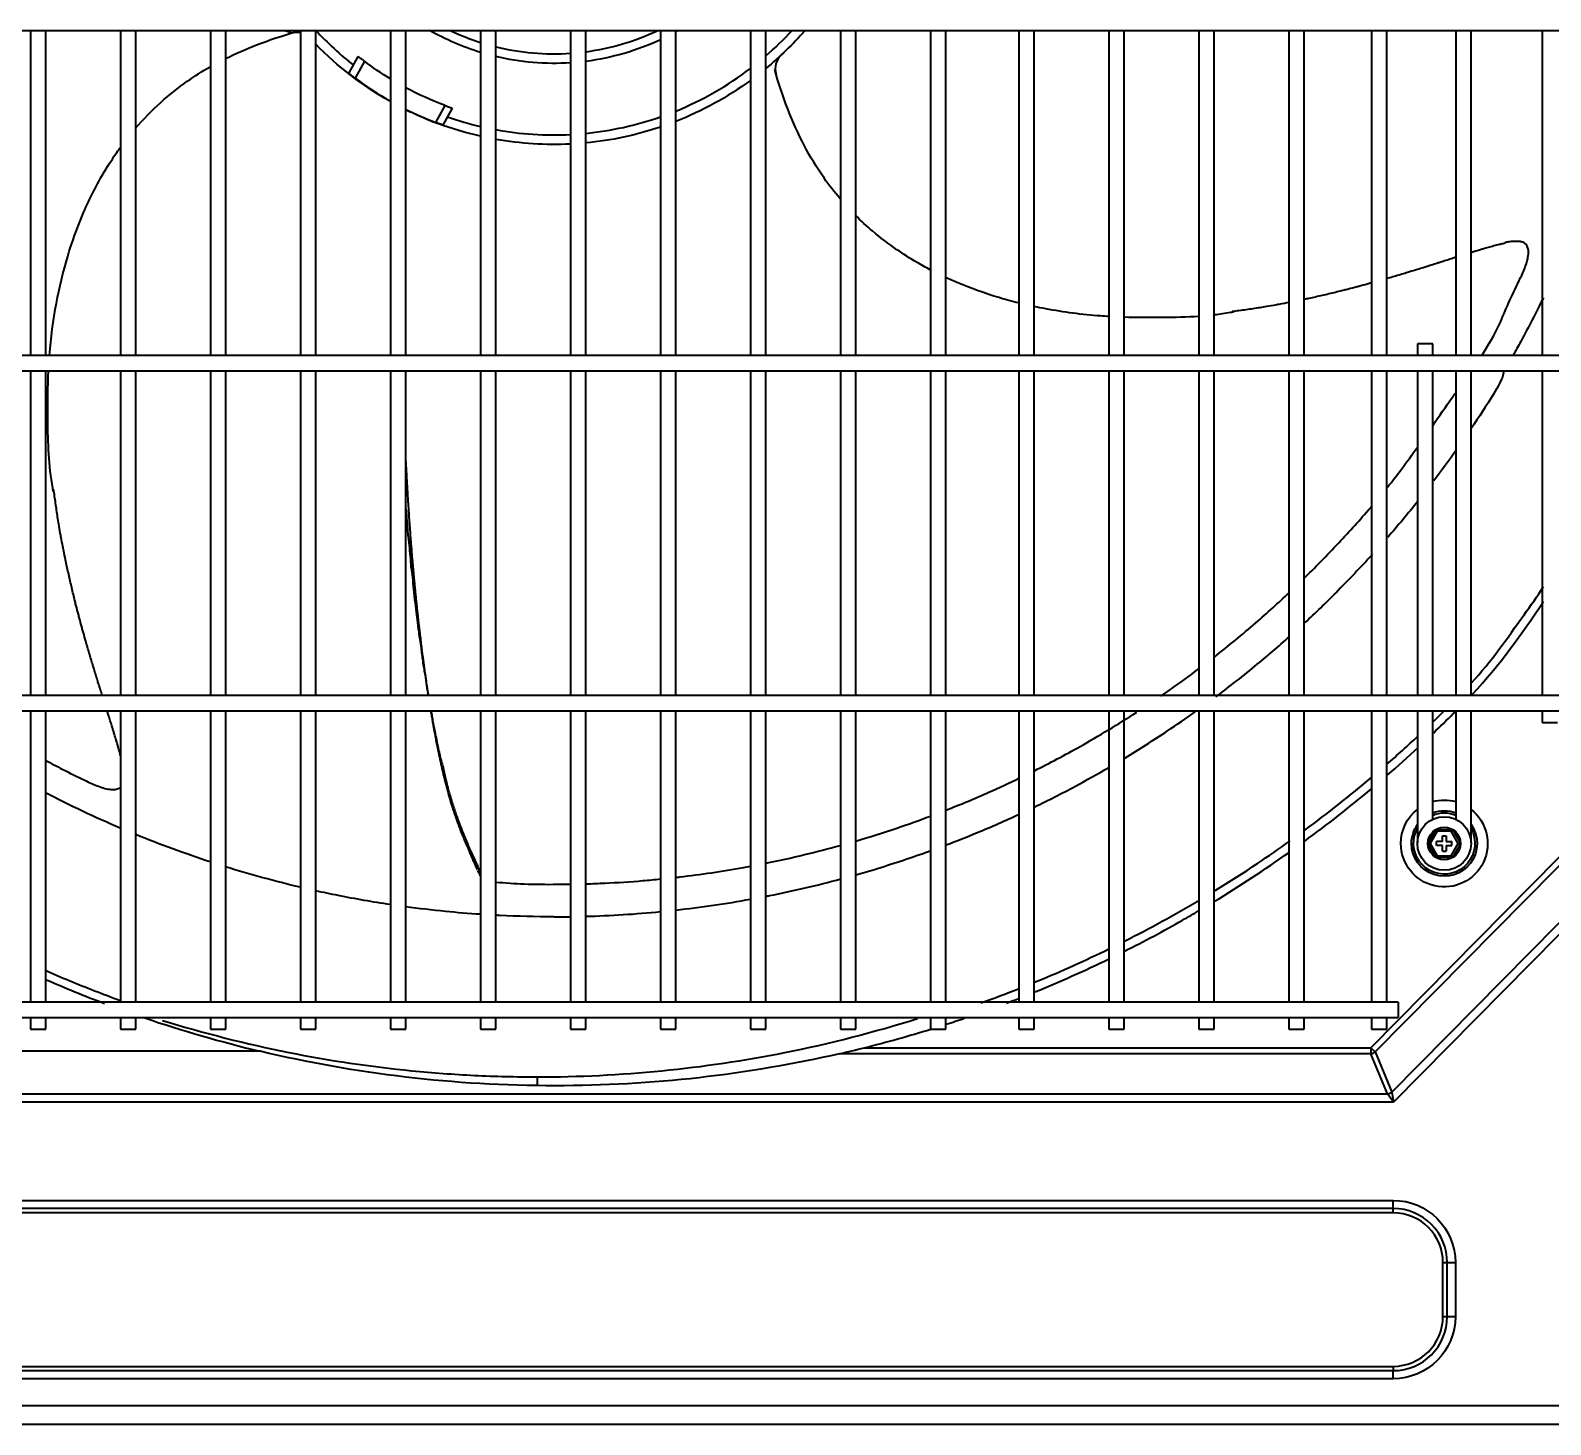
# Model space of a CAD drawing. Extents: x 58467 to 79089, y -33726 to -17391.
# Drawn here: x 72354.29 to 72393.98, y -19329.9 to -19293.52 of the extents above; entities that cross this region are included whole.
import ezdxf

# ---------------------------------------------------------------- set-up
doc = ezdxf.new("R2010")
doc.units = 0
doc.header["$LTSCALE"] = 100
doc.layers.add('+ENTE-ST-DOSEME USTU KONDDRENAJ', color=110, linetype='DOSEMEUSTUKONDENSDRENAJ_LINE', lineweight=40)
doc.linetypes.add('DOSEMEUSTUKONDENSDRENAJ_LINE', pattern='A,300,-40,["CD",Standard,S=15,R=0,X=-35,Y=-7.5],0', length=340)

# ---------------------------------------------------------------- blocks, each defined once
blk = doc.blocks.new('2 KAT SOL')
at = {"color": 3}
for p, q in [((54065.854, -31994.607, -3.539), (54184.216, -31994.607, -3.539)), ((54142.1, -31994.606, -3.539), (54142.1, -32003.085, -3.539)), ((54142.5, -32003.085, -3.539), (54142.5, -31994.606, -3.539)), ((54144.449, -31994.606, -3.539), (54144.449, -32003.085, -3.539)), ((54144.849, -32003.085, -3.539), (54144.849, -31994.606, -3.539)), ((54146.799, -31994.606, -3.539), (54146.799, -32003.085, -3.539)), ((54147.199, -32003.085, -3.539), (54147.199, -31994.606, -3.539)), ((54149.149, -31994.606, -3.539), (54149.149, -32003.085, -3.539)), ((54149.548, -32003.085, -3.539), (54149.548, -31994.606, -3.539)), ((54151.498, -31994.606, -3.539), (54151.498, -32003.085, -3.539)), ((54151.898, -32003.085, -3.539), (54151.898, -31994.606, -3.539)), ((54153.848, -31994.606, -3.539), (54153.848, -32003.085, -3.539)), ((54154.248, -32003.085, -3.539), (54154.248, -31994.606, -3.539)), ((54156.197, -31994.606, -3.539), (54156.197, -32003.085, -3.539)), ((54156.597, -32003.085, -3.539), (54156.597, -31994.606, -3.539)), ((54158.547, -31994.606, -3.539), (54158.547, -32003.085, -3.539)), ((54158.947, -32003.085, -3.539), (54158.947, -31994.606, -3.539)), ((54160.897, -31994.606, -3.539), (54160.897, -32003.085, -3.539)), ((54161.297, -32003.085, -3.539), (54161.297, -31994.606, -3.539)), ((54163.246, -31994.606, -3.539), (54163.246, -32003.085, -3.539)), ((54163.646, -32003.085, -3.539), (54163.646, -31994.606, -3.539)), ((54165.596, -31994.606, -3.539), (54165.596, -32003.085, -3.539)), ((54165.996, -32003.085, -3.539), (54165.996, -31994.606, -3.539)), ((54167.903, -31994.606, -3.539), (54167.903, -32003.085, -3.539)), ((54168.303, -32003.085, -3.539), (54168.303, -31994.606, -3.539)), ((54170.252, -31994.606, -3.539), (54170.252, -32003.085, -3.539)), ((54170.652, -32003.085, -3.539), (54170.652, -31994.606, -3.539)), ((54172.602, -31994.606, -3.539), (54172.602, -32003.085, -3.539)), ((54173.002, -32003.085, -3.539), (54173.002, -31994.606, -3.539)), ((54174.951, -31994.606, -3.539), (54174.951, -32003.085, -3.539)), ((54175.351, -32003.085, -3.539), (54175.351, -31994.606, -3.539)), ((54177.108, -31994.606, -3.539), (54177.108, -32003.085, -3.539)), ((54177.508, -32003.085, -3.539), (54177.508, -31994.606, -3.539)), ((54179.308, -31994.607, -3.539), (54179.308, -32003.085, -3.539)), ((54179.708, -32003.085, -3.539), (54179.708, -31994.607, -3.539)), ((54181.567, -31994.606, -3.539), (54181.567, -32003.085, -3.539)), ((54150.415, -31995.731, -3.539), (54150.659, -31995.286, -3.539)), ((54161.703, -31995.243, -3.539), (54161.684, -31995.261, -3.539)), ((54150.819, -31995.41, -3.539), (54150.576, -31995.854, -3.539)), ((54151.399, -31996.406, -3.539), (54151.398, -31996.405, -3.539)), ((54152.679, -31997.008, -3.539), (54152.923, -31996.565, -3.539)), ((54153.113, -31996.633, -3.539), (54152.869, -31997.077, -3.539)), ((54178.308, -32002.785, -3.539), (54178.308, -32003.085, -3.539)), ((54178.708, -32002.785, -3.539), (54178.308, -32002.785, -3.539)), ((54178.708, -32003.085, -3.539), (54178.708, -32002.785, -3.539)), ((54184.216, -32003.085, -3.539), (54065.854, -32003.085, -3.539)), ((54065.854, -32003.485, -3.539), (54184.216, -32003.485, -3.539)), ((54142.1, -32003.485, -3.539), (54142.1, -32011.963, -3.539)), ((54142.5, -32011.963, -3.539), (54142.5, -32003.485, -3.539)), ((54144.449, -32003.485, -3.539), (54144.449, -32011.963, -3.539)), ((54144.849, -32011.963, -3.539), (54144.849, -32003.485, -3.539)), ((54146.799, -32003.485, -3.539), (54146.799, -32011.963, -3.539)), ((54147.199, -32011.963, -3.539), (54147.199, -32003.485, -3.539)), ((54149.149, -32003.485, -3.539), (54149.149, -32011.963, -3.539)), ((54149.548, -32011.963, -3.539), (54149.548, -32003.485, -3.539)), ((54151.498, -32003.485, -3.539), (54151.498, -32011.963, -3.539)), ((54151.898, -32011.963, -3.539), (54151.898, -32003.485, -3.539)), ((54153.848, -32003.485, -3.539), (54153.848, -32011.963, -3.539)), ((54154.248, -32011.963, -3.539), (54154.248, -32003.485, -3.539)), ((54156.197, -32003.485, -3.539), (54156.197, -32011.963, -3.539)), ((54156.597, -32011.963, -3.539), (54156.597, -32003.485, -3.539)), ((54158.547, -32003.485, -3.539), (54158.547, -32011.963, -3.539)), ((54158.947, -32011.963, -3.539), (54158.947, -32003.485, -3.539)), ((54160.897, -32003.485, -3.539), (54160.897, -32011.963, -3.539)), ((54161.297, -32011.963, -3.539), (54161.297, -32003.485, -3.539)), ((54163.246, -32003.485, -3.539), (54163.246, -32011.963, -3.539)), ((54163.646, -32011.963, -3.539), (54163.646, -32003.485, -3.539)), ((54165.596, -32003.485, -3.539), (54165.596, -32011.963, -3.539)), ((54165.996, -32011.963, -3.539), (54165.996, -32003.485, -3.539)), ((54167.903, -32003.485, -3.539), (54167.903, -32011.963, -3.539)), ((54168.303, -32011.963, -3.539), (54168.303, -32003.485, -3.539)), ((54170.252, -32003.485, -3.539), (54170.252, -32011.963, -3.539)), ((54170.652, -32011.963, -3.539), (54170.652, -32003.485, -3.539)), ((54172.602, -32003.485, -3.539), (54172.602, -32011.963, -3.539)), ((54173.002, -32011.963, -3.539), (54173.002, -32003.485, -3.539)), ((54174.951, -32003.485, -3.539), (54174.951, -32011.963, -3.539)), ((54175.351, -32011.963, -3.539), (54175.351, -32003.485, -3.539)), ((54177.108, -32003.485, -3.539), (54177.108, -32011.963, -3.539)), ((54177.508, -32011.963, -3.539), (54177.508, -32003.485, -3.539)), ((54178.308, -32003.485, -3.539), (54178.308, -32011.964, -3.539)), ((54178.708, -32011.964, -3.539), (54178.708, -32003.485, -3.539)), ((54179.308, -32003.485, -3.539), (54179.308, -32011.963, -3.539)), ((54179.708, -32011.963, -3.539), (54179.708, -32003.485, -3.539)), ((54181.567, -32003.485, -3.539), (54181.567, -32011.964, -3.539)), ((54184.216, -32011.964, -3.539), (54065.854, -32011.964, -3.539)), ((54065.854, -32012.364, -3.539), (54184.216, -32012.364, -3.539)), ((54142.1, -32012.363, -3.539), (54142.1, -32019.962, -3.539)), ((54142.5, -32019.962, -3.539), (54142.5, -32012.363, -3.539)), ((54144.449, -32012.363, -3.539), (54144.449, -32019.962, -3.539)), ((54144.849, -32019.962, -3.539), (54144.849, -32012.363, -3.539)), ((54146.799, -32012.363, -3.539), (54146.799, -32019.962, -3.539)), ((54147.199, -32019.962, -3.539), (54147.199, -32012.363, -3.539)), ((54149.149, -32012.363, -3.539), (54149.149, -32019.962, -3.539)), ((54149.548, -32019.962, -3.539), (54149.548, -32012.363, -3.539)), ((54151.498, -32012.363, -3.539), (54151.498, -32019.962, -3.539)), ((54151.898, -32019.962, -3.539), (54151.898, -32012.363, -3.539)), ((54153.848, -32012.363, -3.539), (54153.848, -32019.962, -3.539)), ((54154.248, -32019.962, -3.539), (54154.248, -32012.363, -3.539)), ((54156.197, -32012.363, -3.539), (54156.197, -32019.962, -3.539)), ((54156.597, -32019.962, -3.539), (54156.597, -32012.363, -3.539)), ((54158.547, -32012.363, -3.539), (54158.547, -32019.962, -3.539)), ((54158.947, -32019.962, -3.539), (54158.947, -32012.363, -3.539)), ((54160.897, -32012.363, -3.539), (54160.897, -32019.962, -3.539)), ((54161.297, -32019.962, -3.539), (54161.297, -32012.363, -3.539)), ((54163.246, -32012.363, -3.539), (54163.246, -32019.962, -3.539)), ((54163.646, -32019.962, -3.539), (54163.646, -32012.363, -3.539)), ((54165.596, -32012.363, -3.539), (54165.596, -32019.962, -3.539)), ((54165.996, -32019.962, -3.539), (54165.996, -32012.363, -3.539)), ((54167.903, -32012.363, -3.539), (54167.903, -32019.962, -3.539)), ((54168.303, -32019.962, -3.539), (54168.303, -32012.363, -3.539)), ((54170.252, -32012.363, -3.539), (54170.252, -32019.962, -3.539)), ((54170.652, -32019.962, -3.539), (54170.652, -32012.363, -3.539)), ((54172.602, -32012.363, -3.539), (54172.602, -32019.962, -3.539)), ((54173.002, -32019.962, -3.539), (54173.002, -32012.363, -3.539)), ((54174.951, -32012.363, -3.539), (54174.951, -32019.962, -3.539)), ((54175.351, -32019.962, -3.539), (54175.351, -32012.363, -3.539)), ((54177.108, -32012.363, -3.539), (54177.108, -32019.962, -3.539)), ((54177.508, -32019.962, -3.539), (54177.508, -32012.363, -3.539)), ((54178.308, -32012.364, -3.539), (54178.308, -32013.498, -3.539)), ((54178.708, -32013.498, -3.539), (54178.708, -32012.364, -3.539)), ((54179.308, -32012.363, -3.539), (54179.308, -32013.498, -3.539)), ((54179.708, -32013.498, -3.539), (54179.708, -32012.363, -3.539)), ((54181.567, -32012.364, -3.539), (54181.567, -32012.664, -3.539)), ((54181.567, -32012.664, -3.539), (54181.967, -32012.664, -3.539)), ((54178.308, -32013.498, -3.539), (54178.308, -32013.781, -3.539)), ((54178.708, -32013.781, -3.539), (54178.708, -32013.498, -3.539)), ((54179.308, -32013.498, -3.539), (54179.308, -32013.781, -3.539)), ((54179.708, -32013.781, -3.539), (54179.708, -32013.498, -3.539)), ((54177.095, -32021.152, -3.539), (54184.247, -32013.909, -3.539)), ((54178.308, -32013.781, -3.539), (54178.308, -32014.147, -3.539)), ((54178.308, -32013.781, -3.539), (54178.308, -32013.781, -3.539)), ((54178.708, -32014.147, -3.539), (54178.708, -32013.781, -3.539)), ((54179.308, -32013.781, -3.539), (54179.308, -32014.147, -3.539)), ((54179.708, -32014.147, -3.539), (54179.708, -32013.781, -3.539)), ((54184.402, -32013.974, -3.539), (54177.205, -32021.262, -3.539)), ((54178.308, -32014.147, -3.539), (54178.308, -32014.147, -3.539)), ((54178.308, -32014.147, -3.539), (54178.308, -32014.429, -3.539)), ((54178.708, -32014.429, -3.539), (54178.708, -32014.147, -3.539)), ((54179.308, -32014.147, -3.539), (54179.308, -32014.429, -3.539)), ((54179.708, -32014.429, -3.539), (54179.708, -32014.147, -3.539)), ((54177.639, -32022.309, -3.539), (54185.45, -32014.408, -3.539)), ((54185.662, -32014.495, -3.539), (54177.681, -32022.567, -3.539)), ((54178.308, -32014.429, -3.539), (54178.308, -32015.806, -3.539)), ((54178.708, -32015.19, -3.539), (54178.708, -32014.429, -3.539)), ((54179.308, -32014.429, -3.539), (54179.308, -32015.19, -3.539)), ((54179.708, -32015.806, -3.539), (54179.708, -32014.429, -3.539)), ((54178.583, -32015.822, -3.539), (54178.795, -32015.454, -3.539)), ((54178.824, -32015.504, -3.539), (54178.641, -32015.822, -3.539)), ((54178.795, -32015.454, -3.539), (54179.22, -32015.454, -3.539)), ((54178.795, -32015.454, -3.539), (54178.824, -32015.504, -3.539)), ((54179.191, -32015.504, -3.539), (54178.824, -32015.504, -3.539)), ((54179.191, -32015.504, -3.539), (54179.22, -32015.454, -3.539)), ((54179.375, -32015.822, -3.539), (54179.191, -32015.504, -3.539)), ((54179.22, -32015.454, -3.539), (54179.433, -32015.822, -3.539)), ((54178.795, -32016.19, -3.539), (54178.583, -32015.822, -3.539)), ((54178.583, -32015.822, -3.539), (54178.641, -32015.822, -3.539)), ((54178.641, -32015.822, -3.539), (54178.824, -32016.14, -3.539)), ((54178.958, -32015.772, -3.539), (54178.808, -32015.772, -3.539)), ((54178.808, -32015.872, -3.539), (54178.808, -32015.772, -3.539)), ((54178.958, -32015.872, -3.539), (54178.808, -32015.872, -3.539)), ((54178.958, -32015.622, -3.539), (54179.058, -32015.622, -3.539)), ((54178.958, -32015.772, -3.539), (54178.958, -32015.622, -3.539)), ((54178.958, -32016.022, -3.539), (54178.958, -32015.872, -3.539)), ((54179.058, -32015.622, -3.539), (54179.058, -32015.772, -3.539)), ((54179.058, -32015.772, -3.539), (54179.208, -32015.772, -3.539)), ((54179.058, -32015.872, -3.539), (54179.058, -32016.022, -3.539)), ((54179.058, -32015.872, -3.539), (54179.208, -32015.872, -3.539)), ((54179.191, -32016.14, -3.539), (54179.375, -32015.822, -3.539)), ((54179.208, -32015.872, -3.539), (54179.208, -32015.772, -3.539)), ((54179.433, -32015.822, -3.539), (54179.22, -32016.19, -3.539)), ((54179.375, -32015.822, -3.539), (54179.433, -32015.822, -3.539)), ((54178.795, -32016.19, -3.539), (54178.824, -32016.14, -3.539)), ((54179.22, -32016.19, -3.539), (54178.795, -32016.19, -3.539)), ((54178.824, -32016.14, -3.539), (54179.191, -32016.14, -3.539)), ((54178.958, -32016.022, -3.539), (54179.058, -32016.022, -3.539)), ((54179.191, -32016.14, -3.539), (54179.22, -32016.19, -3.539)), ((54177.808, -32019.963, -3.539), (54072.353, -32019.963, -3.539)), ((54177.808, -32019.963, -3.539), (54177.808, -32020.163, -3.539)), ((54177.808, -32020.163, -3.539), (54177.808, -32020.363, -3.539)), ((54072.353, -32020.363, -3.539), (54177.808, -32020.363, -3.539)), ((54142.1, -32020.362, -3.539), (54142.1, -32020.663, -3.539)), ((54142.1, -32020.663, -3.539), (54142.5, -32020.663, -3.539)), ((54142.5, -32020.663, -3.539), (54142.5, -32020.362, -3.539)), ((54144.449, -32020.362, -3.539), (54144.449, -32020.663, -3.539)), ((54144.449, -32020.663, -3.539), (54144.849, -32020.663, -3.539)), ((54144.849, -32020.663, -3.539), (54144.849, -32020.362, -3.539)), ((54146.799, -32020.362, -3.539), (54146.799, -32020.663, -3.539)), ((54146.799, -32020.663, -3.539), (54147.199, -32020.663, -3.539)), ((54147.199, -32020.663, -3.539), (54147.199, -32020.362, -3.539)), ((54149.149, -32020.362, -3.539), (54149.149, -32020.663, -3.539)), ((54149.149, -32020.663, -3.539), (54149.548, -32020.663, -3.539)), ((54149.548, -32020.663, -3.539), (54149.548, -32020.362, -3.539)), ((54151.498, -32020.362, -3.539), (54151.498, -32020.663, -3.539)), ((54151.498, -32020.663, -3.539), (54151.898, -32020.663, -3.539)), ((54151.898, -32020.663, -3.539), (54151.898, -32020.362, -3.539)), ((54153.848, -32020.362, -3.539), (54153.848, -32020.663, -3.539)), ((54153.848, -32020.663, -3.539), (54154.248, -32020.663, -3.539)), ((54154.248, -32020.663, -3.539), (54154.248, -32020.362, -3.539)), ((54156.197, -32020.362, -3.539), (54156.197, -32020.663, -3.539)), ((54156.197, -32020.663, -3.539), (54156.597, -32020.663, -3.539)), ((54156.597, -32020.663, -3.539), (54156.597, -32020.362, -3.539)), ((54158.547, -32020.362, -3.539), (54158.547, -32020.663, -3.539)), ((54158.547, -32020.663, -3.539), (54158.947, -32020.663, -3.539)), ((54158.947, -32020.663, -3.539), (54158.947, -32020.362, -3.539)), ((54160.897, -32020.362, -3.539), (54160.897, -32020.663, -3.539)), ((54160.897, -32020.663, -3.539), (54161.297, -32020.663, -3.539)), ((54161.297, -32020.663, -3.539), (54161.297, -32020.362, -3.539)), ((54163.246, -32020.362, -3.539), (54163.246, -32020.663, -3.539)), ((54163.246, -32020.663, -3.539), (54163.646, -32020.663, -3.539)), ((54163.646, -32020.663, -3.539), (54163.646, -32020.362, -3.539)), ((54165.596, -32020.362, -3.539), (54165.596, -32020.663, -3.539)), ((54165.596, -32020.663, -3.539), (54165.996, -32020.663, -3.539)), ((54165.996, -32020.663, -3.539), (54165.996, -32020.362, -3.539)), ((54167.903, -32020.362, -3.539), (54167.903, -32020.663, -3.539)), ((54167.903, -32020.663, -3.539), (54168.303, -32020.663, -3.539)), ((54168.303, -32020.663, -3.539), (54168.303, -32020.362, -3.539)), ((54170.252, -32020.362, -3.539), (54170.252, -32020.663, -3.539)), ((54170.252, -32020.663, -3.539), (54170.652, -32020.663, -3.539)), ((54170.652, -32020.663, -3.539), (54170.652, -32020.362, -3.539)), ((54172.602, -32020.362, -3.539), (54172.602, -32020.663, -3.539)), ((54172.602, -32020.663, -3.539), (54173.002, -32020.663, -3.539)), ((54173.002, -32020.663, -3.539), (54173.002, -32020.362, -3.539)), ((54174.951, -32020.362, -3.539), (54174.951, -32020.663, -3.539)), ((54174.951, -32020.663, -3.539), (54175.351, -32020.663, -3.539)), ((54175.351, -32020.663, -3.539), (54175.351, -32020.362, -3.539)), ((54177.108, -32020.362, -3.539), (54177.108, -32020.663, -3.539)), ((54177.108, -32020.663, -3.539), (54177.508, -32020.663, -3.539)), ((54177.508, -32020.663, -3.539), (54177.508, -32020.362, -3.539)), ((54148.101, -32021.243, -3.539), (54137.279, -32021.243, -3.539)), ((54177.095, -32021.307, -3.539), (54163.218, -32021.307, -3.539)), ((54163.867, -32021.152, -3.539), (54177.095, -32021.152, -3.539)), ((54177.095, -32021.152, -3.539), (54177.095, -32021.307, -3.539)), ((54177.095, -32021.152, -3.539), (54177.205, -32021.262, -3.539)), ((54177.529, -32022.355, -3.539), (54177.095, -32021.307, -3.539)), ((54177.205, -32021.262, -3.539), (54177.639, -32022.309, -3.539)), ((54177.681, -32022.567, -3.539), (54072.523, -32022.567, -3.539)), ((54072.675, -32022.355, -3.539), (54177.529, -32022.355, -3.539)), ((54177.681, -32022.567, -3.539), (54177.529, -32022.355, -3.539)), ((54177.639, -32022.309, -3.539), (54177.681, -32022.567, -3.539)), ((54072.529, -32025.134, -3.539), (54177.674, -32025.134, -3.539)), ((54177.674, -32025.346, -3.539), (54072.529, -32025.346, -3.539)), ((54177.674, -32025.458, -3.539), (54072.529, -32025.458, -3.539)), ((54177.674, -32025.346, -3.539), (54177.674, -32025.134, -3.539)), ((54177.674, -32025.458, -3.539), (54177.674, -32025.346, -3.539)), ((54178.974, -32028.164, -3.539), (54178.974, -32026.758, -3.539)), ((54178.974, -32026.758, -3.539), (54179.086, -32026.758, -3.539)), ((54179.086, -32028.164, -3.539), (54179.086, -32026.758, -3.539)), ((54179.086, -32026.758, -3.539), (54179.298, -32026.758, -3.539)), ((54179.298, -32026.758, -3.539), (54179.298, -32028.164, -3.539)), ((54178.974, -32028.164, -3.539), (54179.086, -32028.164, -3.539)), ((54179.086, -32028.164, -3.539), (54179.298, -32028.164, -3.539)), ((54072.529, -32029.464, -3.539), (54177.674, -32029.464, -3.539)), ((54072.529, -32029.576, -3.539), (54177.674, -32029.576, -3.539)), ((54177.674, -32029.788, -3.539), (54072.529, -32029.788, -3.539)), ((54177.674, -32029.464, -3.539), (54177.674, -32029.576, -3.539)), ((54177.674, -32029.788, -3.539), (54177.674, -32029.576, -3.539)), ((54067.079, -32030.483, -3.539), (54183.081, -32030.483, -3.539)), ((54183.081, -32030.983, -3.539), (54067.079, -32030.983, -3.539))]:
    blk.add_line(p, q, dxfattribs=at)
for radius in [0.7, 0.425, 0.425]:
    blk.add_circle((54179.008, -32015.822, -3.539), radius, dxfattribs=at)
at = {"color": 3, "extrusion": (-5.25028e-06, 5.62471e-06, 1)}
blk.add_arc((54149.044, -31995.161, -4.002), 0.5, 77.9694, 106.4725, dxfattribs=at)
at = {"color": 3}
for centre, radius, start, end in [((54155.768, -31988.884, -3.539), 8.449, 222.6368, 231.7132), ((54155.768, -31988.884, -3.539), 6.332, 244.6538, 252.3488), ((54155.768, -31988.884, -3.539), 6.332, 277.5263, 295.3407), ((54155.768, -31988.884, -3.539), 8.449, 310.8737, 317.3624), ((54155.768, -31988.884, -3.539), 6.332, 256.1063, 273.8869), ((54155.768, -31988.884, -3.539), 8.449, 292.1036, 307.3772), ((54155.768, -31988.884, -3.539), 8.691, 233.3149, 240.576), ((54155.768, -31988.884, -3.539), 8.691, 243.5604, 249.1851), ((54155.768, -31988.884, -3.539), 8.449, 250.7868, 256.8654), ((54155.768, -31988.884, -3.539), 8.449, 275.6354, 289.2045), ((54155.768, -31988.884, -3.539), 8.449, 259.636, 272.9158), ((54177.674, -32026.758, -3.539), 1.412, 0, 90), ((54177.674, -32026.758, -3.539), 1.3, 0, 90), ((54177.674, -32028.164, -3.539), 1.412, 270, 0), ((54177.674, -32028.164, -3.539), 1.3, 270, 0)]:
    blk.add_arc(centre, radius, start, end, dxfattribs=at)
at = {"color": 3, "extrusion": (0, 0, -1)}
for centre, radius, start, end in [((-54155.768, -31988.884, 3.539), 6.582, 286.9538, 299.5988), ((-54155.768, -31988.884, 3.539), 6.582, 245.0137, 262.7494), ((-54155.768, -31988.884, 3.539), 6.582, 240.3844, 241.11), ((-54155.768, -31988.884, 3.539), 8.699, 221.1398, 230.5364), ((-54155.768, -31988.884, 3.539), 8.699, 299.3961, 315.6416), ((-54155.768, -31988.884, 3.539), 6.582, 266.2481, 283.3425), ((-54155.768, -31988.884, 3.539), 8.191, 301.4183, 307.1733), ((-54155.768, -31988.884, 3.539), 8.191, 290.3267, 298.1938), ((-54155.768, -31988.884, 3.539), 8.699, 233.8703, 248.5638), ((-54155.768, -31988.884, 3.539), 8.699, 282.7514, 290.4357), ((-54155.768, -31988.884, 3.539), 8.699, 251.3663, 264.5273), ((-54155.768, -31988.884, 3.539), 8.699, 267.1681, 280.0628), ((-54179.008, -32015.822, 3.539), 1.133, 74.6607, 105.3451), ((-54179.008, -32015.822, 3.539), 1.133, 0, 51.8625), ((-54179.008, -32015.822, 3.539), 1.133, 128.1431, 0), ((-54179.008, -32015.822, 3.539), 0.856, 69.5138, 110.4919), ((-54179.008, -32015.822, 3.539), 0.8, 67.9949, 112.0107), ((-54179.008, -32015.822, 3.539), 0.856, 0, 35.2181), ((-54179.008, -32015.822, 3.539), 0.856, 144.7874, 0), ((-54179.008, -32015.822, 3.539), 0.8, 0, 28.9856), ((-54179.008, -32015.822, 3.539), 0.8, 151.0199, 0), ((-54177.674, -32026.758, 3.539), 1.624, 90, 180), ((-54177.674, -32028.164, 3.539), 1.624, 180, 270)]:
    blk.add_arc(centre, radius, start, end, dxfattribs=at)
at = {"color": 3, "extrusion": (-6.04419e-06, -5.64183e-06, 1)}
blk.add_arc((54162.045, -31995.607, -3.684), 0.5, 133.0877, 196.4734, dxfattribs=at)
at = {"color": 3}
for centre in [(54177.095, -32021.152, -3.539), (54177.529, -32022.199, -3.539)]:
    blk.add_ellipse(centre, major_axis=(0.203, 0.084), ratio=0.678598, start_param=4.438375, end_param=4.986403, dxfattribs=at)
for points, knots in [([(54147.195, -31995.34, -3.539), (54147.456, -31995.209, -3.539), (54148.055, -31994.949, -3.539), (54148.675, -31994.742, -3.539), (54149.025, -31994.645, -3.539)], [0, 0, 0, 0, 0.448668, 1, 1, 1, 1]), ([(54148.909, -31994.675, -3.539), (54148.908, -31994.673, -3.539), (54148.905, -31994.67, -3.539), (54148.885, -31994.662, -3.539), (54148.868, -31994.657, -3.539), (54148.818, -31994.643, -3.539), (54148.783, -31994.63, -3.539), (54148.752, -31994.608, -3.539), (54148.751, -31994.608, -3.539), (54148.751, -31994.607, -3.539)], [0, 0, 0, 0, 0.194513, 0.194513, 0.457401, 0.457401, 0.983178, 0.983178, 1, 1, 1, 1]), ([(54150.659, -31995.286, -3.539), (54150.659, -31995.286, -3.539), (54150.662, -31995.288, -3.539), (54150.673, -31995.298, -3.539), (54150.682, -31995.304, -3.539), (54150.704, -31995.322, -3.539), (54150.717, -31995.332, -3.539), (54150.747, -31995.355, -3.539), (54150.764, -31995.369, -3.539), (54150.794, -31995.391, -3.539), (54150.806, -31995.401, -3.539), (54150.819, -31995.41, -3.539)], [0, 0, 0, 0, 0.211356, 0.211356, 0.422617, 0.422617, 0.635365, 0.635365, 0.851032, 0.851032, 1, 1, 1, 1]), ([(54144.846, -31997.158, -3.539), (54145.05, -31996.921, -3.539), (54145.474, -31996.486, -3.539), (54146.136, -31995.958, -3.539), (54146.586, -31995.672, -3.539), (54146.792, -31995.555, -3.539)], [0, 0, 0, 0, 0.373378, 0.722391, 1, 1, 1, 1]), ([(54163.24, -31999.001, -3.539), (54163.091, -31998.827, -3.539), (54162.749, -31998.386, -3.539), (54162.276, -31997.608, -3.539), (54161.852, -31996.653, -3.539), (54161.626, -31995.977, -3.539), (54161.529, -31995.626, -3.539)], [0, 0, 0, 0, 0.182173, 0.442327, 0.718068, 1, 1, 1, 1]), ([(54150.576, -31995.854, -3.539), (54150.557, -31995.84, -3.539), (54150.539, -31995.826, -3.539), (54150.505, -31995.8, -3.539), (54150.488, -31995.788, -3.539), (54150.46, -31995.766, -3.539), (54150.448, -31995.756, -3.539), (54150.429, -31995.742, -3.539), (54150.422, -31995.736, -3.539), (54150.416, -31995.732, -3.539), (54150.415, -31995.731, -3.539), (54150.415, -31995.731, -3.539)], [0, 0, 0, 0, 0.217793, 0.217793, 0.435623, 0.435623, 0.652794, 0.652794, 0.867695, 0.867695, 1, 1, 1, 1]), ([(54151.882, -31996.665, -3.539), (54151.903, -31996.674, -3.539), (54151.923, -31996.684, -3.539), (54152.039, -31996.738, -3.539), (54152.137, -31996.782, -3.539), (54152.32, -31996.863, -3.539), (54152.407, -31996.901, -3.539), (54152.572, -31996.972, -3.539), (54152.652, -31997.006, -3.539), (54152.731, -31997.035, -3.539)], [0, 0, 0, 0, 0.07319, 0.07319, 0.416738, 0.416738, 0.719921, 0.719921, 1, 1, 1, 1]), ([(54152.923, -31996.565, -3.539), (54152.944, -31996.572, -3.539), (54152.966, -31996.58, -3.539), (54153.006, -31996.595, -3.539), (54153.026, -31996.602, -3.539), (54153.059, -31996.614, -3.539), (54153.074, -31996.619, -3.539), (54153.097, -31996.627, -3.539), (54153.105, -31996.63, -3.539), (54153.112, -31996.632, -3.539), (54153.113, -31996.633, -3.539), (54153.113, -31996.633, -3.539)], [0, 0, 0, 0, 0.21816, 0.21816, 0.436362, 0.436362, 0.653817, 0.653817, 0.868707, 0.868707, 1, 1, 1, 1]), ([(54152.869, -31997.077, -3.539), (54152.869, -31997.077, -3.539), (54152.866, -31997.076, -3.539), (54152.852, -31997.071, -3.539), (54152.841, -31997.067, -3.539), (54152.815, -31997.058, -3.539), (54152.799, -31997.052, -3.539), (54152.764, -31997.039, -3.539), (54152.744, -31997.032, -3.539), (54152.709, -31997.019, -3.539), (54152.694, -31997.013, -3.539), (54152.679, -31997.008, -3.539)], [0, 0, 0, 0, 0.211758, 0.211758, 0.423432, 0.423432, 0.636431, 0.636431, 0.852021, 0.852021, 1, 1, 1, 1]), ([(54142.599, -32003.085, -3.539), (54142.635, -32002.629, -3.539), (54142.75, -32001.762, -3.539), (54143.041, -32000.535, -3.539), (54143.443, -31999.403, -3.539), (54143.884, -31998.515, -3.539), (54144.245, -31997.946, -3.539), (54144.403, -31997.723, -3.539), (54144.443, -31997.668, -3.539)], [0, 0, 0, 0, 0.239591, 0.456522, 0.654829, 0.860679, 0.964908, 1, 1, 1, 1]), ([(54165.589, -32000.852, -3.539), (54165.469, -32000.789, -3.539), (54165.174, -32000.625, -3.539), (54164.666, -32000.302, -3.539), (54164.129, -31999.894, -3.539), (54163.782, -31999.575, -3.539), (54163.636, -31999.429, -3.539)], [0, 0, 0, 0, 0.167806, 0.420315, 0.746772, 1, 1, 1, 1]), ([(54181.047, -32000.131, -3.539), (54181.032, -32000.127, -3.539), (54181.007, -32000.121, -3.539), (54180.977, -32000.116, -3.539), (54180.931, -32000.111, -3.539), (54180.895, -32000.11, -3.539), (54180.851, -32000.11, -3.539), (54180.799, -32000.113, -3.539), (54180.754, -32000.118, -3.539), (54180.694, -32000.125, -3.539), (54180.642, -32000.133, -3.539), (54180.579, -32000.145, -3.539), (54180.609, -32000.156, -3.539), (54180.533, -32000.173, -3.539), (54180.454, -32000.191, -3.539), (54180.373, -32000.212, -3.539), (54180.3, -32000.231, -3.539), (54180.226, -32000.251, -3.539), (54180.138, -32000.275, -3.539), (54180.047, -32000.301, -3.539), (54179.941, -32000.333, -3.539), (54179.846, -32000.361, -3.539), (54179.763, -32000.387, -3.539), (54179.722, -32000.399, -3.539), (54179.708, -32000.403, -3.539)], [0, 0, 0, 0, 0.062879, 0.105521, 0.148163, 0.190805, 0.233447, 0.276089, 0.318731, 0.361373, 0.404015, 0.446657, 0.489299, 0.531941, 0.595904, 0.638546, 0.681188, 0.72383, 0.766472, 0.830435, 0.873077, 0.93704, 0.979682, 1, 1, 1, 1]), ([(54179.988, -32003.09, -3.539), (54180.159, -32002.824, -3.539), (54180.425, -32002.371, -3.539), (54180.68, -32001.714, -3.539), (54180.922, -32001.232, -3.539), (54181.112, -32000.819, -3.539), (54181.201, -32000.549, -3.539), (54181.21, -32000.346, -3.539), (54181.186, -32000.255, -3.539), (54181.15, -32000.197, -3.539), (54181.105, -32000.154, -3.539), (54181.065, -32000.135, -3.539), (54181.034, -32000.128, -3.539)], [0, 0, 0, 0, 0.285729, 0.472156, 0.665521, 0.767672, 0.867545, 0.908718, 0.944194, 0.959349, 0.972834, 1, 1, 1, 1]), ([(54179.309, -32000.529, -3.539), (54179.28, -32000.538, -3.539), (54179.205, -32000.562, -3.539), (54179.083, -32000.6, -3.539), (54178.957, -32000.64, -3.539), (54178.834, -32000.68, -3.539), (54178.706, -32000.72, -3.539), (54178.576, -32000.761, -3.539), (54178.444, -32000.802, -3.539), (54178.309, -32000.844, -3.539), (54178.173, -32000.886, -3.539), (54178.035, -32000.928, -3.539), (54177.897, -32000.969, -3.539), (54177.74, -32001.016, -3.539), (54177.611, -32001.054, -3.539), (54177.534, -32001.076, -3.539), (54177.509, -32001.083, -3.539)], [0, 0, 0, 0, 0.053389, 0.135929, 0.218468, 0.273495, 0.356035, 0.438575, 0.493601, 0.576141, 0.658681, 0.713708, 0.796247, 0.878787, 0.961327, 1, 1, 1, 1]), ([(54167.899, -32001.718, -3.539), (54167.729, -32001.676, -3.539), (54167.19, -32001.53, -3.539), (54166.553, -32001.303, -3.539), (54166.095, -32001.1, -3.539), (54165.99, -32001.051, -3.539)], [0, 0, 0, 0, 0.261577, 0.828831, 1, 1, 1, 1]), ([(54177.109, -32001.196, -3.539), (54177.107, -32001.197, -3.539), (54177.07, -32001.207, -3.539), (54176.961, -32001.237, -3.539), (54176.816, -32001.276, -3.539), (54176.633, -32001.324, -3.539), (54176.486, -32001.362, -3.539), (54176.317, -32001.405, -3.539), (54176.166, -32001.442, -3.539), (54175.993, -32001.483, -3.539), (54175.82, -32001.524, -3.539), (54175.647, -32001.563, -3.539), (54175.492, -32001.597, -3.539), (54175.395, -32001.617, -3.539), (54175.356, -32001.626, -3.539)], [0, 0, 0, 0, 0.002684, 0.066908, 0.195355, 0.259579, 0.388026, 0.45225, 0.548585, 0.64492, 0.741256, 0.837591, 0.933927, 1, 1, 1, 1]), ([(54181.595, -32001.583, -3.539), (54181.407, -32001.966, -3.539), (54181.144, -32002.474, -3.539), (54180.866, -32002.973, -3.539), (54180.795, -32003.098, -3.539)], [0, 0, 0, 0, 0.747188, 1, 1, 1, 1]), ([(54170.252, -32002.072, -3.539), (54170.179, -32002.068, -3.539), (54169.629, -32002.032, -3.539), (54168.976, -32001.947, -3.539), (54168.402, -32001.832, -3.539), (54168.3, -32001.811, -3.539)], [0, 0, 0, 0, 0.111828, 0.842309, 1, 1, 1, 1]), ([(54173.519, -32001.951, -3.539), (54173.49, -32001.957, -3.539), (54173.32, -32001.989, -3.539), (54173.149, -32002.015, -3.539), (54173.007, -32002.031, -3.539)], [0, 0, 0, 0, 0.174109, 1, 1, 1, 1]), ([(54174.955, -32001.707, -3.539), (54174.954, -32001.707, -3.539), (54174.877, -32001.722, -3.539), (54174.76, -32001.744, -3.539), (54174.566, -32001.779, -3.539), (54174.39, -32001.809, -3.539), (54174.193, -32001.841, -3.539), (54174.013, -32001.869, -3.539), (54173.831, -32001.896, -3.539), (54173.649, -32001.921, -3.539), (54173.528, -32001.937, -3.539), (54173.467, -32001.944, -3.539)], [0, 0, 0, 0, 0.000398, 0.160308, 0.240263, 0.400174, 0.520106, 0.640039, 0.759972, 0.879905, 1, 1, 1, 1]), ([(54172.607, -32002.068, -3.539), (54172.289, -32002.09, -3.539), (54171.635, -32002.103, -3.539), (54170.983, -32002.101, -3.539), (54170.652, -32002.09, -3.539)], [0, 0, 0, 0, 0.49152, 1, 1, 1, 1]), ([(54142.701, -32006.635, -3.539), (54142.695, -32006.606, -3.539), (54142.577, -32005.993, -3.539), (54142.544, -32004.935, -3.539), (54142.552, -32003.911, -3.539), (54142.573, -32003.485, -3.539)], [0, 0, 0, 0, 0.028763, 0.596266, 1, 1, 1, 1]), ([(54180.561, -32003.502, -3.539), (54180.534, -32003.702, -3.539), (54180.231, -32004.204, -3.539), (54179.912, -32004.698, -3.539), (54179.713, -32004.993, -3.539)], [0, 0, 0, 0, 0.394402, 1, 1, 1, 1]), ([(54178.708, -32004.912, -3.539), (54178.877, -32004.668, -3.539), (54179.075, -32004.383, -3.539), (54179.279, -32004.1, -3.539), (54179.308, -32004.061, -3.539)], [0, 0, 0, 0, 0.861799, 1, 1, 1, 1]), ([(54177.524, -32006.526, -3.539), (54177.65, -32006.37, -3.539), (54177.918, -32006.026, -3.539), (54178.175, -32005.671, -3.539), (54178.312, -32005.477, -3.539)], [0, 0, 0, 0, 0.45942, 1, 1, 1, 1]), ([(54151.898, -32005.856, -3.539), (54151.899, -32005.87, -3.539), (54151.902, -32005.934, -3.539), (54151.907, -32006.049, -3.539), (54151.916, -32006.214, -3.539), (54151.924, -32006.361, -3.539), (54151.933, -32006.523, -3.539), (54151.941, -32006.668, -3.539), (54151.951, -32006.829, -3.539), (54151.961, -32006.99, -3.539), (54151.97, -32007.135, -3.539), (54151.981, -32007.297, -3.539), (54151.991, -32007.444, -3.539), (54152.003, -32007.608, -3.539), (54152.014, -32007.755, -3.539), (54152.025, -32007.9, -3.539), (54152.037, -32008.059, -3.539), (54152.05, -32008.216, -3.539), (54152.063, -32008.374, -3.539), (54152.077, -32008.531, -3.539), (54152.089, -32008.673, -3.539), (54152.104, -32008.83, -3.539), (54152.117, -32008.971, -3.539), (54152.132, -32009.13, -3.539), (54152.146, -32009.273, -3.539), (54152.161, -32009.415, -3.539), (54152.177, -32009.571, -3.539), (54152.191, -32009.709, -3.539), (54152.208, -32009.862, -3.539), (54152.223, -32009.999, -3.539), (54152.241, -32010.151, -3.539), (54152.258, -32010.302, -3.539), (54152.275, -32010.438, -3.539), (54152.293, -32010.589, -3.539), (54152.31, -32010.726, -3.539), (54152.33, -32010.879, -3.539), (54152.348, -32011.015, -3.539), (54152.366, -32011.15, -3.539), (54152.387, -32011.298, -3.539), (54152.405, -32011.43, -3.539), (54152.426, -32011.576, -3.539), (54152.443, -32011.692, -3.539), (54152.464, -32011.831, -3.539), (54152.477, -32011.913, -3.539), (54152.485, -32011.966, -3.539)], [0, 0, 0, 0, 0.006537, 0.029522, 0.052508, 0.083155, 0.098479, 0.129126, 0.152111, 0.175096, 0.205744, 0.221067, 0.251714, 0.2747, 0.297685, 0.32067, 0.343656, 0.374303, 0.397288, 0.420274, 0.450921, 0.466244, 0.496892, 0.519877, 0.542862, 0.565848, 0.588833, 0.61948, 0.634804, 0.665451, 0.688436, 0.711422, 0.742069, 0.757393, 0.78804, 0.811025, 0.83401, 0.856996, 0.879981, 0.910628, 0.925952, 0.956599, 0.971923, 1, 1, 1, 1]), ([(54143.977, -32011.965, -3.539), (54143.977, -32011.965, -3.539), (54143.962, -32011.918, -3.539), (54143.932, -32011.822, -3.539), (54143.891, -32011.692, -3.539), (54143.85, -32011.56, -3.539), (54143.808, -32011.425, -3.539), (54143.766, -32011.289, -3.539), (54143.724, -32011.151, -3.539), (54143.682, -32011.013, -3.539), (54143.636, -32010.857, -3.539), (54143.59, -32010.699, -3.539), (54143.549, -32010.559, -3.539), (54143.504, -32010.399, -3.539), (54143.464, -32010.257, -3.539), (54143.415, -32010.077, -3.539), (54143.376, -32009.932, -3.539), (54143.327, -32009.749, -3.539), (54143.289, -32009.602, -3.539), (54143.247, -32009.434, -3.539), (54143.21, -32009.282, -3.539), (54143.169, -32009.11, -3.539), (54143.128, -32008.936, -3.539), (54143.089, -32008.763, -3.539), (54143.051, -32008.59, -3.539), (54143.011, -32008.398, -3.539), (54142.975, -32008.225, -3.539), (54142.937, -32008.032, -3.539), (54142.908, -32007.876, -3.539), (54142.873, -32007.682, -3.539), (54142.843, -32007.506, -3.539), (54142.81, -32007.309, -3.539), (54142.783, -32007.129, -3.539), (54142.756, -32006.947, -3.539), (54142.731, -32006.765, -3.539), (54142.715, -32006.644, -3.539), (54142.708, -32006.584, -3.539)], [0, 0, 0, 0, 0.000068, 0.030993, 0.061917, 0.082534, 0.113458, 0.144382, 0.164999, 0.195923, 0.226847, 0.257772, 0.288696, 0.309313, 0.350545, 0.371161, 0.412394, 0.43301, 0.474243, 0.494859, 0.525784, 0.556708, 0.587632, 0.618557, 0.649481, 0.680406, 0.721638, 0.742255, 0.783487, 0.804103, 0.845336, 0.87626, 0.907185, 0.938109, 0.969034, 1, 1, 1, 1]), ([(54151.898, -32007.077, -3.539), (54151.901, -32007.109, -3.539), (54151.916, -32007.239, -3.539), (54151.928, -32007.426, -3.539), (54151.942, -32007.644, -3.539), (54151.964, -32007.874, -3.539), (54151.993, -32008.113, -3.539), (54152.013, -32008.325, -3.539), (54152.025, -32008.506, -3.539), (54152.04, -32008.677, -3.539), (54152.076, -32008.894, -3.539), (54152.095, -32009.149, -3.539), (54152.118, -32009.377, -3.539), (54152.148, -32009.606, -3.539), (54152.182, -32009.834, -3.539), (54152.204, -32010.059, -3.539), (54152.239, -32010.354, -3.539), (54152.283, -32010.578, -3.539), (54152.31, -32010.84, -3.539), (54152.343, -32011.09, -3.539), (54152.389, -32011.354, -3.539), (54152.424, -32011.577, -3.539), (54152.45, -32011.763, -3.539), (54152.468, -32011.876, -3.539), (54152.48, -32011.94, -3.539), (54152.486, -32011.965, -3.539)], [0, 0, 0, 0, 0.018147, 0.072604, 0.104033, 0.137751, 0.209267, 0.273712, 0.29859, 0.319902, 0.366361, 0.424834, 0.458218, 0.494226, 0.568305, 0.629107, 0.652171, 0.729744, 0.761435, 0.795633, 0.869455, 0.937429, 0.963885, 0.985806, 1, 1, 1, 1]), ([(54175.371, -32008.881, -3.539), (54175.689, -32008.568, -3.539), (54176.285, -32007.957, -3.539), (54176.863, -32007.315, -3.539), (54177.129, -32007.003, -3.539)], [0, 0, 0, 0, 0.526998, 1, 1, 1, 1]), ([(54179.717, -32011.633, -3.539), (54180.244, -32011.068, -3.539), (54180.644, -32010.471, -3.539), (54181.268, -32009.611, -3.539), (54181.437, -32009.367, -3.539), (54181.6, -32009.119, -3.539)], [0, 0, 0, 0, 0.719648, 0.719648, 1, 1, 1, 1]), ([(54173.016, -32010.948, -3.539), (54173.377, -32010.665, -3.539), (54174.038, -32010.122, -3.539), (54174.679, -32009.541, -3.539), (54174.97, -32009.267, -3.539)], [0, 0, 0, 0, 0.541295, 1, 1, 1, 1]), ([(54173.048, -32011.992, -3.539), (54173.202, -32011.876, -3.539), (54173.356, -32011.759, -3.539), (54173.697, -32011.494, -3.539), (54173.883, -32011.345, -3.539), (54174.375, -32010.942, -3.539), (54174.677, -32010.683, -3.539), (54174.974, -32010.419, -3.539)], [0, 0, 0, 0, 0.233835, 0.233835, 0.520573, 0.520573, 1, 1, 1, 1]), ([(54171.611, -32011.976, -3.539), (54171.685, -32011.925, -3.539), (54172.022, -32011.692, -3.539), (54172.356, -32011.45, -3.539), (54172.614, -32011.256, -3.539)], [0, 0, 0, 0, 0.220681, 1, 1, 1, 1]), ([(54144.45, -32013.53, -3.539), (54144.447, -32013.516, -3.539), (54144.438, -32013.479, -3.539), (54144.421, -32013.416, -3.539), (54144.401, -32013.342, -3.539), (54144.377, -32013.254, -3.539), (54144.35, -32013.163, -3.539), (54144.319, -32013.057, -3.539), (54144.291, -32012.962, -3.539), (54144.261, -32012.865, -3.539), (54144.23, -32012.766, -3.539), (54144.194, -32012.651, -3.539), (54144.157, -32012.533, -3.539), (54144.126, -32012.433, -3.539), (54144.108, -32012.378, -3.539), (54144.1, -32012.353, -3.539)], [0, 0, 0, 0, 0.041171, 0.11053, 0.17989, 0.249249, 0.353288, 0.422648, 0.526687, 0.596046, 0.665406, 0.769445, 0.873484, 0.942844, 1, 1, 1, 1]), ([(54152.549, -32012.363, -3.539), (54152.549, -32012.365, -3.539), (54152.557, -32012.41, -3.539), (54152.572, -32012.497, -3.539), (54152.594, -32012.626, -3.539), (54152.614, -32012.74, -3.539), (54152.637, -32012.866, -3.539), (54152.657, -32012.976, -3.539), (54152.684, -32013.113, -3.539), (54152.705, -32013.222, -3.539), (54152.732, -32013.357, -3.539), (54152.754, -32013.465, -3.539), (54152.78, -32013.585, -3.539), (54152.803, -32013.692, -3.539), (54152.829, -32013.811, -3.539), (54152.857, -32013.929, -3.539), (54152.882, -32014.034, -3.539), (54152.908, -32014.139, -3.539), (54152.934, -32014.244, -3.539), (54152.961, -32014.347, -3.539), (54152.988, -32014.448, -3.539), (54153.016, -32014.548, -3.539), (54153.045, -32014.647, -3.539), (54153.073, -32014.743, -3.539), (54153.104, -32014.841, -3.539), (54153.134, -32014.937, -3.539), (54153.162, -32015.02, -3.539), (54153.19, -32015.103, -3.539), (54153.222, -32015.196, -3.539), (54153.255, -32015.287, -3.539), (54153.285, -32015.366, -3.539), (54153.314, -32015.444, -3.539), (54153.344, -32015.521, -3.539), (54153.378, -32015.607, -3.539), (54153.408, -32015.682, -3.539), (54153.438, -32015.754, -3.539), (54153.463, -32015.815, -3.539), (54153.489, -32015.875, -3.539), (54153.518, -32015.943, -3.539), (54153.546, -32016.01, -3.539), (54153.574, -32016.075, -3.539), (54153.597, -32016.127, -3.539), (54153.621, -32016.182, -3.539), (54153.641, -32016.228, -3.539), (54153.664, -32016.281, -3.539), (54153.682, -32016.322, -3.539), (54153.703, -32016.37, -3.539), (54153.721, -32016.411, -3.539), (54153.736, -32016.446, -3.539), (54153.752, -32016.483, -3.539), (54153.759, -32016.499, -3.539), (54153.761, -32016.504, -3.539)], [0, 0, 0, 0, 0.000919, 0.026107, 0.051295, 0.076483, 0.093275, 0.126859, 0.143651, 0.177235, 0.194027, 0.227611, 0.244403, 0.269591, 0.294779, 0.319967, 0.345155, 0.361947, 0.387135, 0.412323, 0.429115, 0.454303, 0.479491, 0.496283, 0.521471, 0.546659, 0.563451, 0.580243, 0.605431, 0.630619, 0.647411, 0.664203, 0.689391, 0.706183, 0.731372, 0.748164, 0.764956, 0.781748, 0.79854, 0.823728, 0.84052, 0.857312, 0.874104, 0.890896, 0.907688, 0.92448, 0.941272, 0.958064, 0.974856, 0.991648, 1, 1, 1, 1]), ([(54152.56, -32012.363, -3.539), (54152.562, -32012.372, -3.539), (54152.571, -32012.429, -3.539), (54152.587, -32012.54, -3.539), (54152.621, -32012.739, -3.539), (54152.683, -32013.028, -3.539), (54152.727, -32013.261, -3.539), (54152.804, -32013.611, -3.539), (54152.868, -32013.816, -3.539), (54152.919, -32014.052, -3.539), (54152.959, -32014.233, -3.539), (54153.005, -32014.415, -3.539), (54153.049, -32014.561, -3.539), (54153.077, -32014.656, -3.539), (54153.104, -32014.747, -3.539), (54153.145, -32014.87, -3.539), (54153.205, -32015.051, -3.539), (54153.326, -32015.391, -3.539), (54153.478, -32015.765, -3.539), (54153.634, -32016.123, -3.539), (54153.724, -32016.302, -3.539), (54153.777, -32016.414, -3.539), (54153.809, -32016.502, -3.539), (54153.818, -32016.594, -3.539), (54153.826, -32016.639, -3.539), (54153.829, -32016.658, -3.539)], [0, 0, 0, 0, 0.005394, 0.035574, 0.066603, 0.130629, 0.243655, 0.266475, 0.346531, 0.38044, 0.417111, 0.456558, 0.498164, 0.521749, 0.531848, 0.564447, 0.595782, 0.649695, 0.782565, 0.838846, 0.88891, 0.914609, 0.933595, 0.963425, 1, 1, 1, 1]), ([(54168.307, -32013.924, -3.539), (54168.707, -32013.724, -3.539), (54169.604, -32013.248, -3.539), (54170.491, -32012.712, -3.539), (54170.98, -32012.397, -3.539)], [0, 0, 0, 0, 0.44453, 1, 1, 1, 1]), ([(54170.67, -32013.591, -3.539), (54171.046, -32013.365, -3.539), (54171.417, -32013.129, -3.539), (54172.026, -32012.723, -3.539), (54172.266, -32012.558, -3.539), (54172.504, -32012.388, -3.539)], [0, 0, 0, 0, 0.601739, 0.601739, 1, 1, 1, 1]), ([(54142.498, -32013.654, -3.539), (54142.642, -32013.731, -3.539), (54142.978, -32013.906, -3.539), (54143.42, -32014.129, -3.539), (54143.833, -32014.319, -3.539), (54144.103, -32014.408, -3.539), (54144.305, -32014.417, -3.539), (54144.395, -32014.393, -3.539), (54144.438, -32014.367, -3.539), (54144.449, -32014.358, -3.539)], [0, 0, 0, 0, 0.231844, 0.538128, 0.699931, 0.858126, 0.923343, 0.979536, 1, 1, 1, 1]), ([(54168.317, -32014.864, -3.539), (54168.67, -32014.694, -3.539), (54169.019, -32014.517, -3.539), (54169.669, -32014.17, -3.539), (54169.97, -32014.002, -3.539), (54170.268, -32013.829, -3.539)], [0, 0, 0, 0, 0.531495, 0.531495, 1, 1, 1, 1]), ([(54165.997, -32014.953, -3.539), (54166.372, -32014.806, -3.539), (54167.009, -32014.54, -3.539), (54167.645, -32014.246, -3.539), (54167.906, -32014.121, -3.539)], [0, 0, 0, 0, 0.58808, 1, 1, 1, 1]), ([(54163.645, -32015.757, -3.539), (54164.003, -32015.652, -3.539), (54164.653, -32015.447, -3.539), (54165.304, -32015.216, -3.539), (54165.597, -32015.106, -3.539)], [0, 0, 0, 0, 0.549857, 1, 1, 1, 1]), ([(54166.007, -32015.858, -3.539), (54166.277, -32015.755, -3.539), (54166.545, -32015.649, -3.539), (54167.184, -32015.384, -3.539), (54167.552, -32015.223, -3.539), (54167.917, -32015.054, -3.539)], [0, 0, 0, 0, 0.416753, 0.416753, 1, 1, 1, 1]), ([(54161.296, -32016.336, -3.539), (54161.634, -32016.268, -3.539), (54162.283, -32016.125, -3.539), (54162.933, -32015.957, -3.539), (54163.246, -32015.87, -3.539)], [0, 0, 0, 0, 0.520178, 1, 1, 1, 1]), ([(54173.027, -32017.05, -3.539), (54173.401, -32016.822, -3.539), (54173.769, -32016.586, -3.539), (54174.418, -32016.152, -3.539), (54174.701, -32015.956, -3.539), (54174.981, -32015.756, -3.539)], [0, 0, 0, 0, 0.558497, 0.558497, 1, 1, 1, 1]), ([(54163.652, -32016.637, -3.539), (54163.812, -32016.591, -3.539), (54163.972, -32016.545, -3.539), (54164.358, -32016.428, -3.539), (54164.584, -32016.356, -3.539), (54165.035, -32016.208, -3.539), (54165.26, -32016.13, -3.539), (54165.526, -32016.035, -3.539), (54165.567, -32016.021, -3.539), (54165.608, -32016.006, -3.539)], [0, 0, 0, 0, 0.243898, 0.243898, 0.590099, 0.590099, 0.9363, 0.9363, 1, 1, 1, 1]), ([(54153.77, -32016.524, -3.539), (54153.787, -32016.556, -3.539), (54153.818, -32016.609, -3.539), (54153.839, -32016.648, -3.539), (54153.849, -32016.663, -3.539)], [0, 0, 0, 0, 0.532534, 1, 1, 1, 1]), ([(54158.947, -32016.706, -3.539), (54158.981, -32016.702, -3.539), (54159.569, -32016.634, -3.539), (54160.218, -32016.537, -3.539), (54160.835, -32016.425, -3.539), (54160.897, -32016.413, -3.539)], [0, 0, 0, 0, 0.051596, 0.904233, 1, 1, 1, 1]), ([(54151.493, -32017.416, -3.539), (54151.039, -32017.348, -3.539), (54150.586, -32017.269, -3.539), (54149.938, -32017.14, -3.539), (54149.74, -32017.099, -3.539), (54149.543, -32017.055, -3.539)], [0, 0, 0, 0, 0.694891, 0.694891, 1, 1, 1, 1]), ([(54154.249, -32016.828, -3.539), (54154.497, -32016.85, -3.539), (54155.034, -32016.886, -3.539), (54155.681, -32016.889, -3.539), (54156.082, -32016.885, -3.539), (54156.199, -32016.883, -3.539)], [0, 0, 0, 0, 0.37572, 0.818355, 1, 1, 1, 1]), ([(54156.599, -32016.874, -3.539), (54156.764, -32016.869, -3.539), (54157.262, -32016.851, -3.539), (54157.911, -32016.808, -3.539), (54158.395, -32016.764, -3.539), (54158.548, -32016.748, -3.539)], [0, 0, 0, 0, 0.252208, 0.764491, 1, 1, 1, 1]), ([(54161.298, -32017.2, -3.539), (54161.328, -32017.194, -3.539), (54161.359, -32017.188, -3.539), (54162.015, -32017.058, -3.539), (54162.637, -32016.913, -3.539), (54163.254, -32016.747, -3.539)], [0, 0, 0, 0, 0.0469, 0.0469, 1, 1, 1, 1]), ([(54153.845, -32017.67, -3.539), (54153.543, -32017.65, -3.539), (54153.24, -32017.625, -3.539), (54152.589, -32017.561, -3.539), (54152.241, -32017.52, -3.539), (54151.894, -32017.473, -3.539)], [0, 0, 0, 0, 0.464066, 0.464066, 1, 1, 1, 1]), ([(54155.768, -32017.734, -3.539), (54155.29, -32017.734, -3.539), (54154.823, -32017.723, -3.539), (54154.316, -32017.698, -3.539), (54154.281, -32017.696, -3.539), (54154.246, -32017.694, -3.539)], [0, 0, 0, 0, 0.930665, 0.930665, 1, 1, 1, 1]), ([(54170.663, -32018.631, -3.539), (54171.175, -32018.374, -3.539), (54171.68, -32018.104, -3.539), (54172.32, -32017.74, -3.539), (54172.463, -32017.658, -3.539), (54172.605, -32017.574, -3.539)], [0, 0, 0, 0, 0.775009, 0.775009, 1, 1, 1, 1]), ([(54168.313, -32019.443, -3.539), (54168.341, -32019.432, -3.539), (54168.369, -32019.42, -3.539), (54169.022, -32019.15, -3.539), (54169.642, -32018.87, -3.539), (54170.254, -32018.572, -3.539)], [0, 0, 0, 0, 0.043139, 0.043139, 1, 1, 1, 1]), ([(54142.489, -32019.131, -3.539), (54142.696, -32019.222, -3.539), (54142.904, -32019.311, -3.539), (54143.553, -32019.58, -3.539), (54143.997, -32019.753, -3.539), (54144.443, -32019.916, -3.539)], [0, 0, 0, 0, 0.321462, 0.321462, 1, 1, 1, 1]), ([(54145.55, -32020.438, -3.539), (54146.632, -32020.772, -3.539), (54147.729, -32021.051, -3.539), (54149.901, -32021.484, -3.539), (54150.975, -32021.644, -3.539), (54152.603, -32021.805, -3.539), (54153.147, -32021.845, -3.539), (54153.963, -32021.885, -3.539), (54154.235, -32021.895, -3.539), (54154.78, -32021.908, -3.539), (54155.056, -32021.911, -3.539), (54155.325, -32021.911, -3.539)], [0, 0, 0, 0, 0.344826, 0.344826, 0.672413, 0.672413, 0.836207, 0.836207, 0.918103, 0.918103, 1, 1, 1, 1]), ([(54155.325, -32021.911, -3.539), (54157.499, -32021.913, -3.539), (54159.681, -32021.696, -3.539), (54162.967, -32021.042, -3.539), (54164.122, -32020.746, -3.539), (54165.26, -32020.388, -3.539)], [0, 0, 0, 0, 0.642828, 0.642828, 1, 1, 1, 1])]:
    blk.add_open_spline(points, degree=3, knots=knots, dxfattribs=at)
for points, degree in [([(54161.703, -31995.243, -3.539), (54161.708, -31995.239, -3.539), (54161.679, -31995.265, -3.539)], 2), ([(54179.331, -32005.546, -3.539), (54179.137, -32005.82, -3.539), (54178.937, -32006.091, -3.539), (54178.734, -32006.358, -3.539)], 3), ([(54178.32, -32006.889, -3.539), (54178.064, -32007.21, -3.539), (54177.802, -32007.526, -3.539), (54177.531, -32007.835, -3.539)], 3), ([(54177.133, -32008.279, -3.539), (54176.821, -32008.617, -3.539), (54176.502, -32008.948, -3.539), (54176.182, -32009.278, -3.539)], 3), ([(54175.374, -32010.056, -3.539), (54175.648, -32009.802, -3.539), (54175.918, -32009.543, -3.539), (54176.182, -32009.278, -3.539)], 3), ([(54179.741, -32011.926, -3.539), (54180.459, -32011.168, -3.539), (54181.018, -32010.362, -3.539), (54181.601, -32009.507, -3.539)], 3), ([(54178.718, -32012.642, -3.539), (54178.812, -32012.552, -3.539), (54178.905, -32012.46, -3.539), (54178.998, -32012.368, -3.539)], 3), ([(54179.244, -32012.431, -3.539), (54179.265, -32012.41, -3.539), (54179.286, -32012.39, -3.539), (54179.307, -32012.369, -3.539)], 3), ([(54178.724, -32012.94, -3.539), (54178.899, -32012.773, -3.539), (54179.073, -32012.603, -3.539), (54179.244, -32012.431, -3.539)], 3), ([(54177.508, -32013.755, -3.539), (54177.783, -32013.515, -3.539), (54178.054, -32013.27, -3.539), (54178.321, -32013.02, -3.539)], 3), ([(54177.521, -32014.04, -3.539), (54177.794, -32013.802, -3.539), (54178.063, -32013.56, -3.539), (54178.329, -32013.313, -3.539)], 3), ([(54175.37, -32015.473, -3.539), (54175.968, -32015.033, -3.539), (54176.55, -32014.572, -3.539), (54177.117, -32014.092, -3.539)], 3), ([(54144.444, -32015.421, -3.539), (54143.783, -32015.139, -3.539), (54143.131, -32014.832, -3.539), (54142.493, -32014.501, -3.539)], 3), ([(54175.365, -32015.76, -3.539), (54175.961, -32015.325, -3.539), (54176.542, -32014.868, -3.539), (54177.109, -32014.392, -3.539)], 3), ([(54146.791, -32016.303, -3.539), (54146.135, -32016.089, -3.539), (54145.486, -32015.85, -3.539), (54144.847, -32015.589, -3.539)], 3), ([(54173.013, -32017.33, -3.539), (54173.676, -32016.927, -3.539), (54174.324, -32016.502, -3.539), (54174.956, -32016.055, -3.539)], 3), ([(54149.141, -32016.964, -3.539), (54148.487, -32016.809, -3.539), (54147.838, -32016.632, -3.539), (54147.196, -32016.432, -3.539)], 3), ([(54158.949, -32017.559, -3.539), (54159.603, -32017.486, -3.539), (54160.254, -32017.391, -3.539), (54160.901, -32017.274, -3.539)], 3), ([(54170.659, -32018.371, -3.539), (54171.323, -32018.035, -3.539), (54171.976, -32017.677, -3.539), (54172.616, -32017.298, -3.539)], 3), ([(54155.768, -32017.734, -3.539), (54155.911, -32017.734, -3.539), (54156.055, -32017.733, -3.539), (54156.198, -32017.731, -3.539)], 3), ([(54156.598, -32017.722, -3.539), (54157.252, -32017.704, -3.539), (54157.901, -32017.663, -3.539), (54158.547, -32017.6, -3.539)], 3), ([(54168.318, -32019.695, -3.539), (54168.972, -32019.428, -3.539), (54169.62, -32019.139, -3.539), (54170.257, -32018.831, -3.539)], 3), ([(54142.497, -32019.367, -3.539), (54143.003, -32019.589, -3.539), (54143.515, -32019.798, -3.539), (54144.032, -32019.994, -3.539)], 3), ([(54166.907, -32019.983, -3.539), (54167.242, -32019.863, -3.539), (54167.576, -32019.737, -3.539), (54167.908, -32019.606, -3.539)], 3), ([(54167.577, -32019.987, -3.539), (54167.69, -32019.944, -3.539), (54167.803, -32019.9, -3.539), (54167.915, -32019.856, -3.539)], 3), ([(54145.085, -32020.373, -3.539), (54146.07, -32020.709, -3.539), (54147.076, -32020.999, -3.539), (54148.101, -32021.243, -3.539)], 3), ([(54163.867, -32021.152, -3.539), (54164.453, -32021.005, -3.539), (54165.033, -32020.843, -3.539), (54165.608, -32020.665, -3.539)], 3), ([(54166.007, -32020.539, -3.539), (54166.164, -32020.488, -3.539), (54166.321, -32020.436, -3.539), (54166.477, -32020.383, -3.539)], 3), ([(54155.797, -32022.143, -3.539), (54153.161, -32022.145, -3.539), (54150.597, -32021.837, -3.539), (54148.101, -32021.243, -3.539)], 3), ([(54163.218, -32021.307, -3.539), (54160.807, -32021.859, -3.539), (54158.335, -32022.145, -3.539), (54155.798, -32022.143, -3.539)], 3), ([(54163.218, -32021.307, -3.539), (54163.432, -32021.258, -3.539), (54163.65, -32021.206, -3.539), (54163.867, -32021.152, -3.539)], 3), ([(54155.325, -32021.911, -3.539), (54155.325, -32021.968, -3.539), (54155.325, -32022.052, -3.539), (54155.325, -32022.142, -3.539)], 3)]:
    blk.add_open_spline(points, degree=degree, dxfattribs=at)

msp = doc.modelspace()

# ---------------------------------------------------------------- block references
at = {"layer": '+ENTE-ST-DOSEME USTU KONDDRENAJ', "color": 3, "linetype": 'Continuous'}
msp.add_blockref('2 KAT SOL', (18212.194, 12701.082), dxfattribs=at)

doc.saveas('drawing.dxf')
